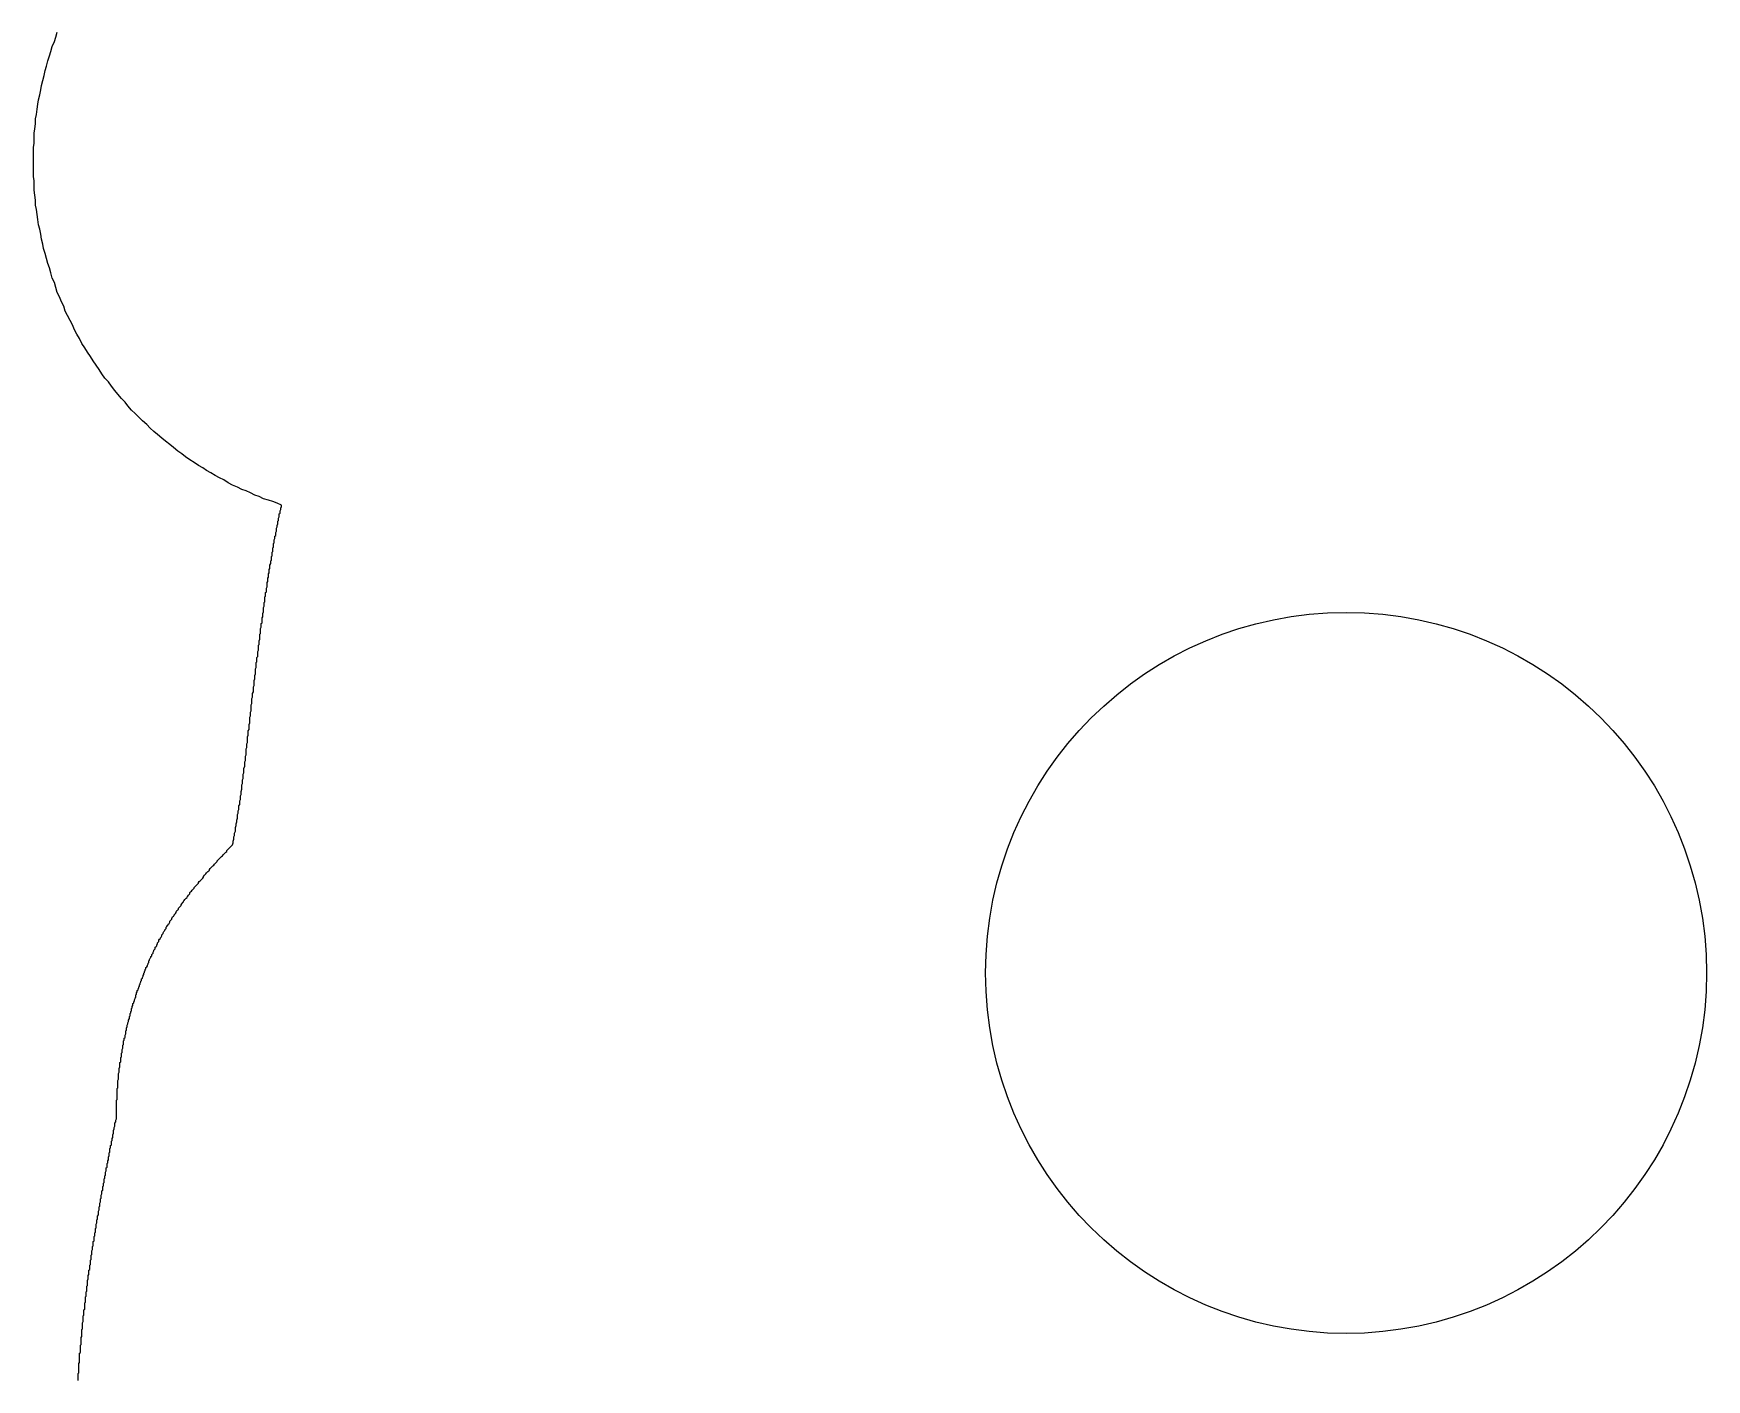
# Model space of a CAD drawing. Header units: millimetres. Extents: x 289 to 9778, y -894 to 6380.
# Drawn here: x 7106.89 to 7130.1, y 521.23 to 539.9 of the extents above; entities that cross this region are included whole.
import ezdxf

# ---------------------------------------------------------------- set-up
doc = ezdxf.new("R2010")
doc.units = ezdxf.units.MM
doc.layers.add('RANGO', color=6, linetype='Continuous')

msp = doc.modelspace()

# ---------------------------------------------------------------- linework, layer by layer
for points in [[(7110.33, 533.358, 0), (7110.27, 533.388, 0), (7110.21, 533.408, 0), (7110.15, 533.428, 0), (7110.08, 533.448, 0), (7110.02, 533.478, 0), (7109.96, 533.498, 0), (7109.9, 533.528, 0), (7109.84, 533.558, 0), (7109.78, 533.578, 0), (7109.72, 533.608, 0), (7109.65, 533.638, 0), (7109.59, 533.668, 0), (7109.53, 533.708, 0), (7109.47, 533.738, 0), (7109.41, 533.768, 0), (7109.35, 533.808, 0), (7109.29, 533.838, 0), (7109.24, 533.878, 0), (7109.18, 533.908, 0), (7109.12, 533.948, 0), (7109.06, 533.988, 0), (7109, 534.028, 0), (7108.95, 534.068, 0), (7108.89, 534.108, 0), (7108.83, 534.158, 0), (7108.78, 534.198, 0), (7108.72, 534.248, 0), (7108.67, 534.288, 0), (7108.61, 534.338, 0), (7108.56, 534.378, 0), (7108.51, 534.428, 0), (7108.46, 534.478, 0), (7108.4, 534.528, 0), (7108.35, 534.578, 0), (7108.3, 534.628, 0), (7108.25, 534.678, 0), (7108.2, 534.738, 0), (7108.16, 534.788, 0), (7108.11, 534.838, 0), (7108.06, 534.898, 0), (7108.02, 534.948, 0), (7107.97, 535.008, 0), (7107.93, 535.068, 0), (7107.88, 535.118, 0), (7107.84, 535.178, 0), (7107.8, 535.238, 0), (7107.76, 535.298, 0), (7107.72, 535.358, 0), (7107.68, 535.418, 0), (7107.64, 535.478, 0), (7107.6, 535.538, 0), (7107.56, 535.598, 0), (7107.53, 535.668, 0), (7107.49, 535.728, 0), (7107.46, 535.788, 0), (7107.43, 535.858, 0), (7107.4, 535.918, 0), (7107.36, 535.988, 0), (7107.33, 536.048, 0), (7107.31, 536.118, 0), (7107.28, 536.178, 0), (7107.25, 536.248, 0), (7107.22, 536.308, 0), (7107.2, 536.378, 0), (7107.18, 536.448, 0), (7107.15, 536.508, 0), (7107.13, 536.578, 0), (7107.11, 536.648, 0), (7107.09, 536.708, 0), (7107.07, 536.778, 0), (7107.05, 536.848, 0), (7107.03, 536.918, 0), (7107.02, 536.978, 0), (7107, 537.048, 0), (7106.99, 537.118, 0), (7106.98, 537.188, 0), (7106.96, 537.248, 0), (7106.95, 537.318, 0), (7106.94, 537.388, 0), (7106.93, 537.458, 0), (7106.92, 537.518, 0), (7106.92, 537.588, 0), (7106.91, 537.658, 0), (7106.9, 537.728, 0), (7106.9, 537.788, 0), (7106.9, 537.858, 0), (7106.89, 537.918, 0), (7106.89, 537.988, 0), (7106.89, 538.058, 0), (7106.89, 538.118, 0), (7106.89, 538.188, 0), (7106.89, 538.248, 0), (7106.89, 538.318, 0), (7106.9, 538.378, 0), (7106.9, 538.448, 0), (7106.9, 538.518, 0), (7106.91, 538.578, 0), (7106.92, 538.648, 0), (7106.92, 538.718, 0), (7106.93, 538.778, 0), (7106.94, 538.848, 0), (7106.95, 538.918, 0), (7106.96, 538.978, 0), (7106.98, 539.048, 0), (7106.99, 539.118, 0), (7107, 539.178, 0), (7107.02, 539.248, 0), (7107.04, 539.318, 0), (7107.05, 539.388, 0), (7107.07, 539.448, 0), (7107.09, 539.518, 0), (7107.11, 539.588, 0), (7107.13, 539.648, 0), (7107.15, 539.718, 0), (7107.18, 539.788, 0), (7107.2, 539.848, 0), (7107.22, 539.918, 0)], [(7107.51, 521.218, 0), (7107.51, 521.238, 0), (7107.51, 521.248, 0), (7107.51, 521.258, 0), (7107.51, 521.278, 0), (7107.51, 521.288, 0), (7107.51, 521.308, 0), (7107.51, 521.318, 0), (7107.52, 521.328, 0), (7107.52, 521.348, 0), (7107.52, 521.358, 0), (7107.52, 521.368, 0), (7107.52, 521.388, 0), (7107.52, 521.398, 0), (7107.52, 521.418, 0), (7107.52, 521.428, 0), (7107.52, 521.438, 0), (7107.52, 521.458, 0), (7107.53, 521.468, 0), (7107.53, 521.478, 0), (7107.53, 521.498, 0), (7107.53, 521.508, 0), (7107.53, 521.528, 0), (7107.53, 521.538, 0), (7107.53, 521.548, 0), (7107.53, 521.568, 0), (7107.53, 521.578, 0), (7107.53, 521.598, 0), (7107.54, 521.608, 0), (7107.54, 521.618, 0), (7107.54, 521.638, 0), (7107.54, 521.648, 0), (7107.54, 521.658, 0), (7107.54, 521.678, 0), (7107.54, 521.688, 0), (7107.54, 521.708, 0), (7107.55, 521.718, 0), (7107.55, 521.728, 0), (7107.55, 521.748, 0), (7107.55, 521.758, 0), (7107.55, 521.768, 0), (7107.55, 521.788, 0), (7107.55, 521.798, 0), (7107.55, 521.818, 0), (7107.56, 521.828, 0), (7107.56, 521.838, 0), (7107.56, 521.858, 0), (7107.56, 521.868, 0), (7107.56, 521.878, 0), (7107.56, 521.898, 0), (7107.56, 521.908, 0), (7107.56, 521.928, 0), (7107.57, 521.938, 0), (7107.57, 521.948, 0), (7107.57, 521.968, 0), (7107.57, 521.978, 0), (7107.57, 521.988, 0), (7107.57, 522.008, 0), (7107.57, 522.018, 0), (7107.58, 522.038, 0), (7107.58, 522.048, 0), (7107.58, 522.058, 0), (7107.58, 522.078, 0), (7107.58, 522.088, 0), (7107.58, 522.108, 0), (7107.58, 522.118, 0), (7107.59, 522.128, 0), (7107.59, 522.148, 0), (7107.59, 522.158, 0), (7107.59, 522.168, 0), (7107.59, 522.188, 0), (7107.59, 522.198, 0), (7107.6, 522.208, 0), (7107.6, 522.228, 0), (7107.6, 522.238, 0), (7107.6, 522.258, 0), (7107.6, 522.268, 0), (7107.6, 522.278, 0), (7107.6, 522.298, 0), (7107.61, 522.308, 0), (7107.61, 522.318, 0), (7107.61, 522.338, 0), (7107.61, 522.348, 0), (7107.61, 522.368, 0), (7107.61, 522.378, 0), (7107.62, 522.388, 0), (7107.62, 522.408, 0), (7107.62, 522.418, 0), (7107.62, 522.428, 0), (7107.62, 522.448, 0), (7107.63, 522.458, 0), (7107.63, 522.478, 0), (7107.63, 522.488, 0), (7107.63, 522.498, 0), (7107.63, 522.518, 0), (7107.63, 522.528, 0), (7107.64, 522.538, 0), (7107.64, 522.558, 0), (7107.64, 522.568, 0), (7107.64, 522.588, 0), (7107.64, 522.598, 0), (7107.64, 522.608, 0), (7107.65, 522.628, 0), (7107.65, 522.638, 0), (7107.65, 522.648, 0), (7107.65, 522.668, 0), (7107.65, 522.678, 0), (7107.66, 522.688, 0), (7107.66, 522.708, 0), (7107.66, 522.718, 0), (7107.66, 522.738, 0), (7107.66, 522.748, 0), (7107.67, 522.758, 0), (7107.67, 522.778, 0), (7107.67, 522.788, 0), (7107.67, 522.798, 0), (7107.67, 522.818, 0), (7107.68, 522.828, 0), (7107.68, 522.848, 0), (7107.68, 522.858, 0), (7107.68, 522.868, 0), (7107.68, 522.888, 0), (7107.69, 522.898, 0), (7107.69, 522.908, 0), (7107.69, 522.928, 0), (7107.69, 522.938, 0), (7107.69, 522.958, 0), (7107.7, 522.968, 0), (7107.7, 522.978, 0), (7107.7, 522.998, 0), (7107.7, 523.008, 0), (7107.7, 523.018, 0), (7107.71, 523.038, 0), (7107.71, 523.048, 0), (7107.71, 523.058, 0), (7107.71, 523.078, 0), (7107.72, 523.088, 0), (7107.72, 523.108, 0), (7107.72, 523.118, 0), (7107.72, 523.128, 0), (7107.72, 523.148, 0), (7107.73, 523.158, 0), (7107.73, 523.168, 0), (7107.73, 523.188, 0), (7107.73, 523.198, 0), (7107.73, 523.218, 0), (7107.74, 523.228, 0), (7107.74, 523.238, 0), (7107.74, 523.258, 0), (7107.74, 523.268, 0), (7107.75, 523.278, 0), (7107.75, 523.298, 0), (7107.75, 523.308, 0), (7107.75, 523.328, 0), (7107.76, 523.338, 0), (7107.76, 523.348, 0), (7107.76, 523.368, 0), (7107.76, 523.378, 0), (7107.76, 523.388, 0), (7107.77, 523.408, 0), (7107.77, 523.418, 0), (7107.77, 523.438, 0), (7107.77, 523.448, 0), (7107.78, 523.458, 0), (7107.78, 523.478, 0), (7107.78, 523.488, 0), (7107.78, 523.498, 0), (7107.79, 523.518, 0), (7107.79, 523.528, 0), (7107.79, 523.548, 0), (7107.79, 523.558, 0), (7107.79, 523.568, 0), (7107.8, 523.588, 0), (7107.8, 523.598, 0), (7107.8, 523.608, 0), (7107.8, 523.628, 0), (7107.81, 523.638, 0), (7107.81, 523.658, 0), (7107.81, 523.668, 0), (7107.81, 523.678, 0), (7107.82, 523.698, 0), (7107.82, 523.708, 0), (7107.82, 523.728, 0), (7107.82, 523.738, 0), (7107.83, 523.748, 0), (7107.83, 523.768, 0), (7107.83, 523.778, 0), (7107.83, 523.788, 0), (7107.84, 523.808, 0), (7107.84, 523.818, 0), (7107.84, 523.838, 0), (7107.84, 523.848, 0), (7107.85, 523.858, 0), (7107.85, 523.878, 0), (7107.85, 523.888, 0), (7107.85, 523.908, 0), (7107.86, 523.918, 0), (7107.86, 523.928, 0), (7107.86, 523.948, 0), (7107.86, 523.958, 0), (7107.87, 523.968, 0), (7107.87, 523.988, 0), (7107.87, 523.998, 0), (7107.87, 524.018, 0), (7107.88, 524.028, 0), (7107.88, 524.038, 0), (7107.88, 524.058, 0), (7107.89, 524.068, 0), (7107.89, 524.088, 0), (7107.89, 524.098, 0), (7107.89, 524.108, 0), (7107.9, 524.128, 0), (7107.9, 524.138, 0), (7107.9, 524.158, 0), (7107.9, 524.168, 0), (7107.91, 524.178, 0), (7107.91, 524.198, 0), (7107.91, 524.208, 0), (7107.91, 524.228, 0), (7107.92, 524.238, 0), (7107.92, 524.248, 0), (7107.92, 524.268, 0), (7107.93, 524.278, 0), (7107.93, 524.298, 0), (7107.93, 524.308, 0), (7107.93, 524.318, 0), (7107.94, 524.338, 0), (7107.94, 524.348, 0), (7107.94, 524.368, 0), (7107.94, 524.378, 0), (7107.95, 524.388, 0), (7107.95, 524.408, 0), (7107.95, 524.418, 0), (7107.95, 524.438, 0), (7107.96, 524.448, 0), (7107.96, 524.468, 0), (7107.96, 524.478, 0), (7107.97, 524.488, 0), (7107.97, 524.508, 0), (7107.97, 524.518, 0), (7107.97, 524.538, 0), (7107.98, 524.548, 0), (7107.98, 524.558, 0), (7107.98, 524.578, 0), (7107.99, 524.588, 0), (7107.99, 524.608, 0), (7107.99, 524.618, 0), (7107.99, 524.628, 0), (7108, 524.648, 0), (7108, 524.658, 0), (7108, 524.678, 0), (7108, 524.688, 0), (7108.01, 524.708, 0), (7108.01, 524.718, 0), (7108.01, 524.728, 0), (7108.02, 524.748, 0), (7108.02, 524.758, 0), (7108.02, 524.778, 0), (7108.02, 524.788, 0), (7108.03, 524.808, 0), (7108.03, 524.818, 0), (7108.03, 524.828, 0), (7108.04, 524.848, 0), (7108.04, 524.858, 0), (7108.04, 524.878, 0), (7108.04, 524.888, 0), (7108.04, 524.908, 0), (7108.04, 524.918, 0), (7108.04, 524.928, 0), (7108.04, 524.948, 0), (7108.04, 524.958, 0), (7108.04, 524.978, 0), (7108.04, 524.988, 0), (7108.04, 525.008, 0), (7108.04, 525.018, 0), (7108.04, 525.038, 0), (7108.04, 525.048, 0), (7108.04, 525.058, 0), (7108.04, 525.078, 0), (7108.04, 525.088, 0), (7108.04, 525.108, 0), (7108.05, 525.118, 0), (7108.05, 525.138, 0), (7108.05, 525.148, 0), (7108.05, 525.158, 0), (7108.05, 525.178, 0), (7108.05, 525.188, 0), (7108.05, 525.208, 0), (7108.05, 525.218, 0), (7108.05, 525.238, 0), (7108.05, 525.248, 0), (7108.05, 525.268, 0), (7108.06, 525.278, 0), (7108.06, 525.288, 0), (7108.06, 525.308, 0), (7108.06, 525.318, 0), (7108.06, 525.338, 0), (7108.06, 525.348, 0), (7108.06, 525.368, 0), (7108.06, 525.378, 0), (7108.07, 525.398, 0), (7108.07, 525.408, 0), (7108.07, 525.418, 0), (7108.07, 525.438, 0), (7108.07, 525.448, 0), (7108.07, 525.468, 0), (7108.07, 525.478, 0), (7108.08, 525.498, 0), (7108.08, 525.508, 0), (7108.08, 525.528, 0), (7108.08, 525.538, 0), (7108.08, 525.548, 0), (7108.09, 525.568, 0), (7108.09, 525.578, 0), (7108.09, 525.598, 0), (7108.09, 525.608, 0), (7108.09, 525.628, 0), (7108.1, 525.638, 0), (7108.1, 525.648, 0), (7108.1, 525.668, 0), (7108.1, 525.678, 0), (7108.1, 525.698, 0), (7108.11, 525.708, 0), (7108.11, 525.728, 0), (7108.11, 525.738, 0), (7108.11, 525.758, 0), (7108.12, 525.768, 0), (7108.12, 525.778, 0), (7108.12, 525.798, 0), (7108.12, 525.808, 0), (7108.13, 525.828, 0), (7108.13, 525.838, 0), (7108.13, 525.858, 0), (7108.13, 525.868, 0), (7108.14, 525.878, 0), (7108.14, 525.898, 0), (7108.14, 525.908, 0), (7108.14, 525.928, 0), (7108.15, 525.938, 0), (7108.15, 525.958, 0), (7108.15, 525.968, 0), (7108.16, 525.978, 0), (7108.16, 525.998, 0), (7108.16, 526.008, 0), (7108.17, 526.028, 0), (7108.17, 526.038, 0), (7108.17, 526.058, 0), (7108.17, 526.068, 0), (7108.18, 526.078, 0), (7108.18, 526.098, 0), (7108.18, 526.108, 0), (7108.19, 526.128, 0), (7108.19, 526.138, 0), (7108.19, 526.148, 0), (7108.2, 526.168, 0), (7108.2, 526.178, 0), (7108.21, 526.198, 0), (7108.21, 526.208, 0), (7108.21, 526.218, 0), (7108.22, 526.238, 0), (7108.22, 526.248, 0), (7108.22, 526.268, 0), (7108.23, 526.278, 0), (7108.23, 526.288, 0), (7108.23, 526.308, 0), (7108.24, 526.318, 0), (7108.24, 526.338, 0), (7108.25, 526.348, 0), (7108.25, 526.358, 0), (7108.25, 526.378, 0), (7108.26, 526.388, 0), (7108.26, 526.408, 0), (7108.27, 526.418, 0), (7108.27, 526.428, 0), (7108.27, 526.448, 0), (7108.28, 526.458, 0), (7108.28, 526.468, 0), (7108.29, 526.488, 0), (7108.29, 526.498, 0), (7108.3, 526.518, 0), (7108.3, 526.528, 0), (7108.31, 526.538, 0), (7108.31, 526.558, 0), (7108.31, 526.568, 0), (7108.32, 526.578, 0), (7108.32, 526.598, 0), (7108.33, 526.608, 0), (7108.33, 526.628, 0), (7108.34, 526.638, 0), (7108.34, 526.648, 0), (7108.35, 526.668, 0), (7108.35, 526.678, 0), (7108.36, 526.688, 0), (7108.36, 526.708, 0), (7108.37, 526.718, 0), (7108.37, 526.728, 0), (7108.38, 526.748, 0), (7108.38, 526.758, 0), (7108.39, 526.768, 0), (7108.39, 526.788, 0), (7108.4, 526.798, 0), (7108.4, 526.808, 0), (7108.41, 526.828, 0), (7108.41, 526.838, 0), (7108.42, 526.848, 0), (7108.42, 526.868, 0), (7108.43, 526.878, 0), (7108.43, 526.888, 0), (7108.44, 526.908, 0), (7108.44, 526.918, 0), (7108.45, 526.928, 0), (7108.45, 526.948, 0), (7108.46, 526.958, 0), (7108.47, 526.968, 0), (7108.47, 526.978, 0), (7108.48, 526.998, 0), (7108.48, 527.008, 0), (7108.49, 527.018, 0), (7108.49, 527.038, 0), (7108.5, 527.048, 0), (7108.5, 527.058, 0), (7108.51, 527.078, 0), (7108.52, 527.088, 0), (7108.52, 527.098, 0), (7108.53, 527.108, 0), (7108.53, 527.128, 0), (7108.54, 527.138, 0), (7108.55, 527.148, 0), (7108.55, 527.158, 0), (7108.56, 527.178, 0), (7108.56, 527.188, 0), (7108.57, 527.198, 0), (7108.58, 527.208, 0), (7108.58, 527.228, 0), (7108.59, 527.238, 0), (7108.6, 527.248, 0), (7108.6, 527.258, 0), (7108.61, 527.278, 0), (7108.61, 527.288, 0), (7108.62, 527.298, 0), (7108.63, 527.308, 0), (7108.63, 527.328, 0), (7108.64, 527.338, 0), (7108.65, 527.348, 0), (7108.65, 527.358, 0), (7108.66, 527.368, 0), (7108.67, 527.388, 0), (7108.67, 527.398, 0), (7108.68, 527.408, 0), (7108.69, 527.418, 0), (7108.69, 527.428, 0), (7108.7, 527.448, 0), (7108.71, 527.458, 0), (7108.71, 527.468, 0), (7108.72, 527.478, 0), (7108.73, 527.488, 0), (7108.73, 527.508, 0), (7108.74, 527.518, 0), (7108.75, 527.528, 0), (7108.76, 527.538, 0), (7108.76, 527.548, 0), (7108.77, 527.558, 0), (7108.78, 527.578, 0), (7108.78, 527.588, 0), (7108.79, 527.598, 0), (7108.8, 527.608, 0), (7108.81, 527.618, 0), (7108.81, 527.628, 0), (7108.82, 527.648, 0), (7108.83, 527.658, 0), (7108.84, 527.668, 0), (7108.84, 527.678, 0), (7108.85, 527.688, 0), (7108.86, 527.698, 0), (7108.87, 527.708, 0), (7108.87, 527.718, 0), (7108.88, 527.738, 0), (7108.89, 527.748, 0), (7108.9, 527.758, 0), (7108.9, 527.768, 0), (7108.91, 527.778, 0), (7108.92, 527.788, 0), (7108.93, 527.798, 0), (7108.94, 527.808, 0), (7108.94, 527.818, 0), (7108.95, 527.828, 0), (7108.96, 527.848, 0), (7108.97, 527.858, 0), (7108.97, 527.868, 0), (7108.98, 527.878, 0), (7108.99, 527.888, 0), (7109, 527.898, 0), (7109.01, 527.908, 0), (7109.02, 527.918, 0), (7109.02, 527.928, 0), (7109.03, 527.938, 0), (7109.04, 527.948, 0), (7109.05, 527.958, 0), (7109.06, 527.968, 0), (7109.06, 527.988, 0), (7109.07, 527.998, 0), (7109.08, 528.008, 0), (7109.09, 528.018, 0), (7109.1, 528.028, 0), (7109.11, 528.038, 0), (7109.12, 528.048, 0), (7109.12, 528.058, 0), (7109.13, 528.068, 0), (7109.14, 528.078, 0), (7109.15, 528.088, 0), (7109.16, 528.098, 0), (7109.17, 528.108, 0), (7109.18, 528.118, 0), (7109.18, 528.128, 0), (7109.19, 528.138, 0), (7109.2, 528.148, 0), (7109.21, 528.158, 0), (7109.22, 528.168, 0), (7109.23, 528.178, 0), (7109.24, 528.188, 0), (7109.25, 528.198, 0), (7109.25, 528.208, 0), (7109.26, 528.228, 0), (7109.27, 528.238, 0), (7109.28, 528.248, 0), (7109.29, 528.258, 0), (7109.3, 528.268, 0), (7109.31, 528.278, 0), (7109.32, 528.288, 0), (7109.33, 528.298, 0), (7109.33, 528.308, 0), (7109.34, 528.318, 0), (7109.35, 528.328, 0), (7109.36, 528.338, 0), (7109.37, 528.348, 0), (7109.38, 528.358, 0), (7109.39, 528.368, 0), (7109.4, 528.378, 0), (7109.41, 528.388, 0), (7109.42, 528.398, 0), (7109.43, 528.408, 0), (7109.44, 528.418, 0), (7109.44, 528.428, 0), (7109.45, 528.438, 0), (7109.46, 528.448, 0), (7109.47, 528.458, 0), (7109.48, 528.468, 0), (7109.49, 528.478, 0), (7109.5, 528.488, 0), (7109.51, 528.498, 0), (7109.52, 528.508, 0), (7109.53, 528.518, 0), (7109.54, 528.528, 0), (7109.55, 528.538, 0), (7109.56, 528.548, 0), (7109.57, 528.558, 0), (7109.57, 528.568, 0), (7109.58, 528.578, 0), (7109.59, 528.588, 0), (7109.6, 528.598, 0), (7109.61, 528.608, 0), (7109.62, 528.618, 0), (7109.63, 528.628, 0), (7109.64, 528.638, 0), (7109.65, 528.648, 0), (7109.66, 528.678, 0), (7109.66, 528.698, 0), (7109.67, 528.728, 0), (7109.67, 528.758, 0), (7109.68, 528.778, 0), (7109.68, 528.808, 0), (7109.69, 528.838, 0), (7109.69, 528.858, 0), (7109.69, 528.888, 0), (7109.7, 528.918, 0), (7109.7, 528.938, 0), (7109.71, 528.968, 0), (7109.71, 528.988, 0), (7109.72, 529.018, 0), (7109.72, 529.038, 0), (7109.72, 529.068, 0), (7109.73, 529.088, 0), (7109.73, 529.118, 0), (7109.74, 529.138, 0), (7109.74, 529.158, 0), (7109.74, 529.188, 0), (7109.75, 529.208, 0), (7109.75, 529.228, 0), (7109.75, 529.258, 0), (7109.76, 529.278, 0), (7109.76, 529.298, 0), (7109.76, 529.328, 0), (7109.77, 529.348, 0), (7109.77, 529.368, 0), (7109.77, 529.388, 0), (7109.78, 529.418, 0), (7109.78, 529.438, 0), (7109.78, 529.458, 0), (7109.78, 529.478, 0), (7109.79, 529.498, 0), (7109.79, 529.528, 0), (7109.79, 529.548, 0), (7109.8, 529.568, 0), (7109.8, 529.588, 0), (7109.8, 529.608, 0), (7109.8, 529.628, 0), (7109.81, 529.648, 0), (7109.81, 529.668, 0), (7109.81, 529.688, 0), (7109.81, 529.708, 0), (7109.82, 529.738, 0), (7109.82, 529.758, 0), (7109.82, 529.778, 0), (7109.82, 529.798, 0), (7109.83, 529.818, 0), (7109.83, 529.838, 0), (7109.83, 529.858, 0), (7109.83, 529.878, 0), (7109.84, 529.898, 0), (7109.84, 529.918, 0), (7109.84, 529.938, 0), (7109.84, 529.958, 0), (7109.84, 529.978, 0), (7109.85, 529.998, 0), (7109.85, 530.018, 0), (7109.85, 530.028, 0), (7109.85, 530.048, 0), (7109.86, 530.068, 0), (7109.86, 530.088, 0), (7109.86, 530.108, 0), (7109.86, 530.128, 0), (7109.86, 530.148, 0), (7109.87, 530.168, 0), (7109.87, 530.188, 0), (7109.87, 530.208, 0), (7109.87, 530.228, 0), (7109.88, 530.248, 0), (7109.88, 530.268, 0), (7109.88, 530.288, 0), (7109.88, 530.308, 0), (7109.88, 530.318, 0), (7109.89, 530.338, 0), (7109.89, 530.358, 0), (7109.89, 530.378, 0), (7109.89, 530.398, 0), (7109.89, 530.418, 0), (7109.9, 530.438, 0), (7109.9, 530.458, 0), (7109.9, 530.478, 0), (7109.9, 530.488, 0), (7109.91, 530.508, 0), (7109.91, 530.528, 0), (7109.91, 530.548, 0), (7109.91, 530.568, 0), (7109.91, 530.588, 0), (7109.92, 530.608, 0), (7109.92, 530.618, 0), (7109.92, 530.638, 0), (7109.92, 530.658, 0), (7109.92, 530.678, 0), (7109.93, 530.698, 0), (7109.93, 530.718, 0), (7109.93, 530.728, 0), (7109.93, 530.748, 0), (7109.94, 530.768, 0), (7109.94, 530.788, 0), (7109.94, 530.808, 0), (7109.94, 530.818, 0), (7109.94, 530.838, 0), (7109.95, 530.858, 0), (7109.95, 530.878, 0), (7109.95, 530.898, 0), (7109.95, 530.908, 0), (7109.95, 530.928, 0), (7109.96, 530.948, 0), (7109.96, 530.968, 0), (7109.96, 530.978, 0), (7109.96, 530.998, 0), (7109.97, 531.018, 0), (7109.97, 531.038, 0), (7109.97, 531.058, 0), (7109.97, 531.068, 0), (7109.97, 531.088, 0), (7109.98, 531.108, 0), (7109.98, 531.128, 0), (7109.98, 531.138, 0), (7109.98, 531.158, 0), (7109.98, 531.178, 0), (7109.99, 531.188, 0), (7109.99, 531.208, 0), (7109.99, 531.228, 0), (7109.99, 531.248, 0), (7110, 531.258, 0), (7110, 531.278, 0), (7110, 531.298, 0), (7110, 531.318, 0), (7110, 531.328, 0), (7110.01, 531.348, 0), (7110.01, 531.368, 0), (7110.01, 531.378, 0), (7110.01, 531.398, 0), (7110.01, 531.418, 0), (7110.02, 531.428, 0), (7110.02, 531.448, 0), (7110.02, 531.468, 0), (7110.02, 531.478, 0), (7110.03, 531.498, 0), (7110.03, 531.518, 0), (7110.03, 531.528, 0), (7110.03, 531.548, 0), (7110.03, 531.568, 0), (7110.04, 531.578, 0), (7110.04, 531.598, 0), (7110.04, 531.618, 0), (7110.04, 531.628, 0), (7110.04, 531.648, 0), (7110.05, 531.668, 0), (7110.05, 531.678, 0), (7110.05, 531.698, 0), (7110.05, 531.718, 0), (7110.06, 531.728, 0), (7110.06, 531.748, 0), (7110.06, 531.768, 0), (7110.06, 531.778, 0), (7110.06, 531.798, 0), (7110.07, 531.808, 0), (7110.07, 531.828, 0), (7110.07, 531.848, 0), (7110.07, 531.858, 0), (7110.08, 531.878, 0), (7110.08, 531.888, 0), (7110.08, 531.908, 0), (7110.08, 531.928, 0), (7110.08, 531.938, 0), (7110.09, 531.958, 0), (7110.09, 531.968, 0), (7110.09, 531.988, 0), (7110.09, 532.008, 0), (7110.1, 532.018, 0), (7110.1, 532.038, 0), (7110.1, 532.048, 0), (7110.1, 532.068, 0), (7110.1, 532.088, 0), (7110.11, 532.098, 0), (7110.11, 532.118, 0), (7110.11, 532.128, 0), (7110.11, 532.148, 0), (7110.12, 532.158, 0), (7110.12, 532.178, 0), (7110.12, 532.188, 0), (7110.12, 532.208, 0), (7110.13, 532.228, 0), (7110.13, 532.238, 0), (7110.13, 532.258, 0), (7110.13, 532.268, 0), (7110.13, 532.288, 0), (7110.14, 532.298, 0), (7110.14, 532.318, 0), (7110.14, 532.328, 0), (7110.14, 532.348, 0), (7110.15, 532.358, 0), (7110.15, 532.378, 0), (7110.15, 532.388, 0), (7110.15, 532.408, 0), (7110.16, 532.418, 0), (7110.16, 532.438, 0), (7110.16, 532.448, 0), (7110.16, 532.468, 0), (7110.17, 532.478, 0), (7110.17, 532.498, 0), (7110.17, 532.518, 0), (7110.17, 532.528, 0), (7110.18, 532.548, 0), (7110.18, 532.558, 0), (7110.18, 532.568, 0), (7110.18, 532.588, 0), (7110.19, 532.598, 0), (7110.19, 532.618, 0), (7110.19, 532.628, 0), (7110.19, 532.648, 0), (7110.2, 532.658, 0), (7110.2, 532.678, 0), (7110.2, 532.688, 0), (7110.2, 532.708, 0), (7110.21, 532.718, 0), (7110.21, 532.738, 0), (7110.21, 532.748, 0), (7110.21, 532.768, 0), (7110.22, 532.778, 0), (7110.22, 532.798, 0), (7110.22, 532.808, 0), (7110.22, 532.828, 0), (7110.23, 532.838, 0), (7110.23, 532.848, 0), (7110.23, 532.868, 0), (7110.23, 532.878, 0), (7110.24, 532.898, 0), (7110.24, 532.908, 0), (7110.24, 532.928, 0), (7110.25, 532.938, 0), (7110.25, 532.958, 0), (7110.25, 532.968, 0), (7110.25, 532.978, 0), (7110.26, 532.998, 0), (7110.26, 533.008, 0), (7110.26, 533.028, 0), (7110.26, 533.038, 0), (7110.27, 533.058, 0), (7110.27, 533.068, 0), (7110.27, 533.078, 0), (7110.28, 533.098, 0), (7110.28, 533.108, 0), (7110.28, 533.128, 0), (7110.28, 533.138, 0), (7110.29, 533.148, 0), (7110.29, 533.168, 0), (7110.29, 533.178, 0), (7110.3, 533.198, 0), (7110.3, 533.208, 0), (7110.3, 533.228, 0), (7110.3, 533.238, 0), (7110.31, 533.248, 0), (7110.31, 533.268, 0), (7110.31, 533.278, 0), (7110.32, 533.298, 0), (7110.32, 533.308, 0), (7110.32, 533.318, 0), (7110.33, 533.338, 0), (7110.33, 533.348, 0), (7110.33, 533.358, 0)]]:
    msp.add_polyline3d(points)
at = {"layer": 'RANGO', "color": 0}
msp.add_circle((7125.097, 526.872), 5, dxfattribs=at)

doc.saveas('drawing.dxf')
